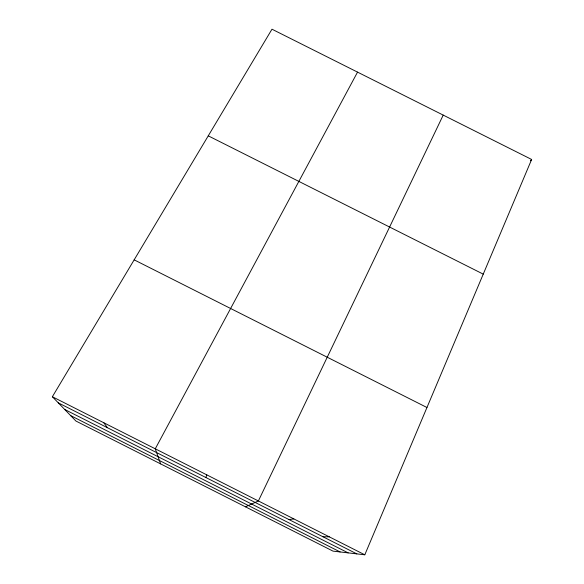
<?xml version="1.0" encoding="UTF-8"?>
<svg xmlns="http://www.w3.org/2000/svg" width="584" height="584" viewBox="0 0 584 584"><rect width="100%" height="100%" fill="white"/><g stroke="black" fill="none" stroke-linecap="round" stroke-linejoin="round"><path stroke-width="0.88" d="M205.86 477.5L206.802 474.872M364.796 554.8L531.637 159.461L271.983 29.2L52.363 396.74L75.905 421.02L333.048 551.135L364.796 554.8L52.363 396.74M443.219 115.106L258.376 500.962L245.484 506.824M357.539 72.117L155.271 448.804L160.629 463.893M530.411 160.79L531.637 159.461M289.014 519.57L293.825 518.899M322.908 536.718L329.303 536.842M208.262 135.838L483.245 274.13M134.159 259.844L426.955 407.508M58.276 402.836L356.817 553.88M64.685 409.45L348.166 552.88M70.649 415.604L340.129 551.953M103.791 422.758L107.427 427.707"/></g></svg>
